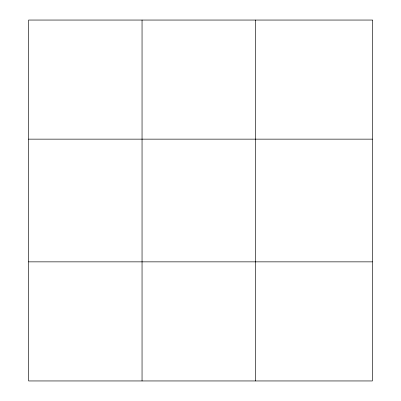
<?xml version="1.0" encoding="UTF-8"?>
<svg xmlns="http://www.w3.org/2000/svg" width="401" height="401" viewBox="0 0 401 401"><rect width="100%" height="100%" fill="white"/><g stroke="black" fill="none" stroke-linecap="round" stroke-linejoin="round"><path stroke-width="0.6" d="M142.049 20.05L142.049 380.95M255.512 20.05L255.512 380.95M28.591 139.147L372.409 139.147M28.591 261.853L372.409 261.853M372.409 20.05L372.409 380.95L28.591 380.95L28.591 20.05L372.409 20.05"/></g></svg>
